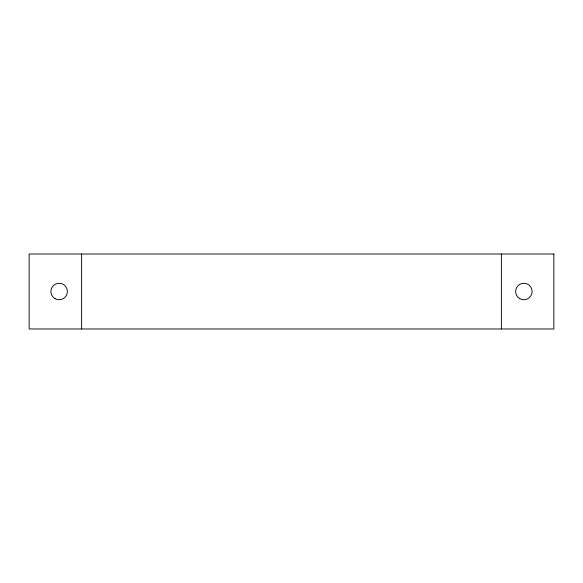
<?xml version="1.0" encoding="UTF-8"?>
<svg xmlns="http://www.w3.org/2000/svg" width="583" height="583" viewBox="0 0 583 583"><rect width="100%" height="100%" fill="white"/><g stroke="black" fill="none" stroke-linecap="round" stroke-linejoin="round"><path stroke-width="0.87" d="M501.38 254.02L501.38 328.98M81.62 254.02L81.62 328.98M553.85 254.02L29.15 254.02L29.15 328.98L553.85 328.98L553.85 254.02M519.745 298.642A8.242 8.242 0 0 0 532.111 291.5A8.242 8.242 0 0 0 519.745 284.358A8.242 8.242 0 0 0 519.745 298.642M55.013 298.642A8.242 8.242 0 0 0 67.38 291.5A8.242 8.242 0 0 0 55.013 284.358A8.242 8.242 0 0 0 55.013 298.642"/></g></svg>
